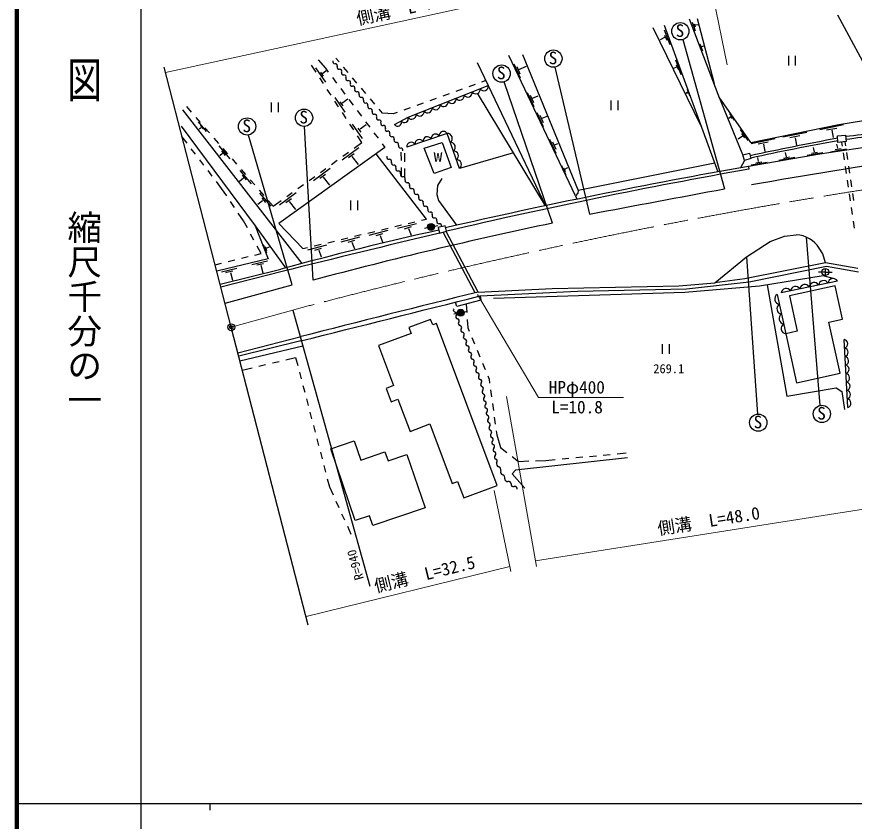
# Model space of a CAD drawing. Units: millimetres, scale not verified. Extents: x 40000 to 680000, y 20000 to 380000.
# Drawn here: x 40000 to 161358, y 202409 to 319044 of the extents above; entities that cross this region are included whole.
import ezdxf
from ezdxf.enums import TextEntityAlignment as Align

# ---------------------------------------------------------------- set-up
doc = ezdxf.new("R2010")
doc.units = ezdxf.units.MM
doc.header["$LTSCALE"] = 1000
doc.header["$PDMODE"] = 32
doc.header["$PDSIZE"] = 500
doc.linetypes.add('CHAIN', pattern=[18.5, 12, -1.5, 3.5, -1.5])
for name, color, linetype, lineweight in [('M-BGD', 7, 'Continuous', 25), ('M-BMK', 2, 'CHAIN', 13), ('M-BMK-SRVR', 3, 'Continuous', 25), ('M-STR-HTXT', 7, 'Continuous', 13), ('M-TTL', 2, 'Continuous', 140), ('M-TTL-BAND', 7, 'Continuous', 25)]:
    doc.layers.add(name, color=color, linetype=linetype, lineweight=lineweight)
doc.layers.add('M-OTRS', color=6, linetype='Continuous')
doc.styles.add('@ＭＳ ゴシック', font='')
doc.styles.add('ＭＳ ゴシック', font='')
doc.styles.get('@ＭＳ ゴシック').set_extended_font_data('@MS Gothic')
doc.styles.get('ＭＳ ゴシック').set_extended_font_data('MS Gothic')

msp = doc.modelspace()

# ---------------------------------------------------------------- linework, layer by layer
at = {"layer": 'M-BGD'}
for p, q in [((158908, 319329), (170094, 298608)), ((141648, 307759), (137488, 318679)), ((137862, 318267), (138306, 317019)), ((138166, 318009), (138314, 317588)), ((138576, 318802), (141041, 309353)), ((139183, 303177), (132205, 317424)), ((133825, 317826), (141606, 296552)), ((133838, 317151), (134634, 315018)), ((138337, 317854), (138736, 317941)), ((133880, 316048), (133230, 315694)), ((133859, 316381), (134177, 315658)), ((136543, 315752), (142552, 294097)), ((138988, 315099), (139345, 314125)), ((139258, 314732), (139556, 314825)), ((120952, 293073), (111290, 313422)), ((113291, 313580), (121360, 293863)), ((151815, 313358), (151815, 311958)), ((152865, 311958), (152865, 313358)), ((83368, 311019), (82716, 312021)), ((83676, 312782), (84729, 311576)), ((86713, 312483), (86228, 313054)), ((106710, 312424), (108317, 309064)), ((112989, 310139), (112058, 312157)), ((112770, 311392), (113855, 311895)), ((135437, 312781), (136232, 310649)), ((135574, 312081), (135891, 311358)), ((83300, 311647), (84720, 309549)), ((83999, 311008), (84421, 310423)), ((84287, 310822), (84846, 311239)), ((84729, 311576), (85142, 311027)), ((88007, 310958), (87360, 311721)), ((112448, 311829), (112916, 310763)), ((117964, 311744), (122989, 290437)), ((135595, 311748), (135158, 311536)), ((84459, 309342), (83913, 310180)), ((85743, 310227), (86343, 309427)), ((89301, 309433), (88654, 310196)), ((107970, 309789), (107368, 309573)), ((117655, 289124), (110615, 309608)), ((85550, 307666), (85004, 308504)), ((86943, 308627), (87544, 307828)), ((90595, 307908), (89948, 308671)), ((104544, 308559), (103603, 308221)), ((106427, 309235), (105486, 308897)), ((108317, 309064), (116630, 291648)), ((137136, 308549), (137493, 307623)), ((86112, 307326), (87532, 305227)), ((87092, 306536), (87958, 307137)), ((91889, 306384), (91242, 307146)), ((100780, 307207), (99839, 306869)), ((102662, 307883), (101721, 307545)), ((116630, 291648), (106749, 307941)), ((114960, 305986), (114030, 308004)), ((114420, 307676), (114888, 306610)), ((114742, 307239), (115548, 307582)), ((137188, 308057), (136935, 307935)), ((137170, 308220), (137306, 307897)), ((145213, 299016), (141648, 307759)), ((146363, 300808), (141806, 307373)), ((64581, 306023), (65288, 305212)), ((76864, 306610), (76864, 305210)), ((77914, 305210), (77914, 306610)), ((86640, 305989), (86095, 306828)), ((86811, 306709), (87232, 306124)), ((88144, 307028), (88744, 306228)), ((97015, 305854), (96074, 305516)), ((98898, 306531), (97956, 306192)), ((126104, 306901), (126104, 305501)), ((127154, 305501), (127154, 306901)), ((81371, 283289), (64068, 305551)), ((87731, 304313), (87186, 305151)), ((89345, 305429), (89945, 304629)), ((93021, 305050), (92537, 305621)), ((94531, 304962), (93021, 305050)), ((95133, 305178), (94531, 304962)), ((116340, 303081), (115409, 305099)), ((115799, 304771), (116267, 303705)), ((116122, 304334), (116843, 304612)), ((143275, 305015), (143940, 304061)), ((143399, 304654), (143646, 304314)), ((65945, 304458), (66602, 303704)), ((66287, 303800), (67426, 302427)), ((88822, 302637), (88277, 303475)), ((88621, 303471), (90040, 301372)), ((89767, 302815), (90633, 303416)), ((90546, 303829), (91146, 303029)), ((143399, 304439), (143167, 304290)), ((146363, 300808), (159130, 303398)), ((159130, 303398), (165888, 304504)), ((63805, 303199), (74548, 288724)), ((66729, 302947), (66422, 302724)), ((66604, 303254), (66995, 302776)), ((67259, 302950), (67915, 302196)), ((82939, 280850), (81714, 303151)), ((89416, 302909), (89838, 302324)), ((91746, 302230), (92347, 301430)), ((144842, 302702), (145919, 301121)), ((154492, 302274), (151031, 301572)), ((159816, 303354), (156354, 302652)), ((157361, 302629), (158820, 302902)), ((158125, 302582), (158320, 301513)), ((64690, 300708), (63942, 301686)), ((68572, 301442), (69229, 300688)), ((79899, 280156), (73569, 301899)), ((90020, 300796), (89367, 301799)), ((118170, 299227), (117239, 301245)), ((145154, 301735), (144515, 301319)), ((145035, 302125), (145446, 301511)), ((149896, 301342), (146435, 300639)), ((152038, 301549), (153496, 301822)), ((152802, 301502), (152997, 300433)), ((158912, 301779), (160104, 301888)), ((159000, 300824), (158912, 301779)), ((160104, 301888), (160192, 300934)), ((65903, 299118), (65296, 299913)), ((69291, 300336), (70883, 298441)), ((69886, 299934), (70543, 299180)), ((93360, 300080), (77995, 289058)), ((87176, 298287), (89579, 300081)), ((88875, 299975), (90020, 300796)), ((92947, 300630), (93360, 300080)), ((99059, 300001), (101621, 300791)), ((100480, 296315), (99059, 300001)), ((101621, 300791), (102973, 297210)), ((117629, 300917), (118097, 299851)), ((117951, 300480), (118425, 300667)), ((147441, 300616), (148900, 300889)), ((148206, 300569), (148401, 299500)), ((155588, 299461), (155460, 300064)), ((168725, 300963), (156385, 299141)), ((157907, 299479), (160216, 299901)), ((158570, 299784), (159443, 299940)), ((158983, 299979), (158855, 300581)), ((160192, 300934), (159000, 300824)), ((159534, 300873), (159620, 300285)), ((159994, 300916), (160079, 300333)), ((69822, 299205), (69416, 298862)), ((69666, 299587), (70204, 298924)), ((87249, 298810), (88062, 299393)), ((88081, 298615), (88908, 299200)), ((88573, 298786), (89493, 297608)), ((99365, 289719), (92069, 299154)), ((95668, 299406), (95681, 298199)), ((96165, 299254), (96180, 298024)), ((111994, 299293), (104137, 297049)), ((145213, 299016), (146170, 299284)), ((145438, 298211), (145213, 299016)), ((156385, 299141), (146014, 297338)), ((146170, 299284), (146395, 298478)), ((147505, 298056), (147377, 298658)), ((150447, 298255), (152756, 298677)), ((151110, 298559), (151984, 298716)), ((151523, 298755), (151395, 299357)), ((154512, 298962), (156821, 299383)), ((155175, 299266), (156049, 299422)), ((159763, 299295), (159907, 298306)), ((160223, 299344), (160366, 298354)), ((67117, 297529), (66510, 298323)), ((71200, 298426), (71857, 297672)), ((85623, 297645), (86436, 298228)), ((119554, 296174), (119003, 297417)), ((141139, 297829), (121360, 293863)), ((145438, 298211), (144863, 297135)), ((146395, 298478), (145438, 298211)), ((146014, 297338), (146083, 296937)), ((146428, 297556), (148738, 297978)), ((147091, 297861), (147965, 298017)), ((160510, 297364), (160654, 296375)), ((68331, 295939), (67724, 296734)), ((72346, 296755), (73945, 294829)), ((72514, 296918), (73171, 296164)), ((82994, 295290), (85397, 297085)), ((83899, 295618), (84726, 296203)), ((83997, 296480), (84810, 297063)), ((95691, 297199), (95704, 295992)), ((96193, 297024), (96209, 295794)), ((102973, 297210), (100480, 296315)), ((119242, 297141), (119466, 296621)), ((119434, 296970), (119871, 297188)), ((119601, 296096), (119554, 296174)), ((160051, 297316), (160194, 296326)), ((69685, 294166), (68938, 295144)), ((72876, 295648), (72291, 295164)), ((72658, 296100), (73235, 295421)), ((73828, 295410), (74484, 294656)), ((82372, 295316), (83185, 295898)), ((84390, 295789), (85311, 294611)), ((101619, 295603), (100952, 294585)), ((160338, 295337), (160482, 294347)), ((160797, 295385), (160941, 294395)), ((70427, 293066), (69685, 294166)), ((75141, 293902), (75798, 293148)), ((80746, 294151), (81559, 294733)), ((100952, 294585), (100864, 293286)), ((121360, 293863), (121295, 293455)), ((75195, 293454), (76818, 291566)), ((75499, 292720), (76069, 292104)), ((78095, 291780), (80498, 293574)), ((79000, 292108), (79827, 292693)), ((79120, 292986), (79933, 293568)), ((100864, 293286), (101128, 292408)), ((121295, 293455), (120952, 293073)), ((120952, 293073), (121166, 292596)), ((160625, 293357), (160769, 292368)), ((161085, 293406), (161228, 292416)), ((71545, 291408), (70986, 292237)), ((75632, 292377), (74922, 291846)), ((76455, 292394), (77162, 291583)), ((77162, 291583), (78307, 292403)), ((79492, 292279), (80412, 291101)), ((88357, 292392), (88357, 290992)), ((89407, 290992), (89407, 292392)), ((101128, 292408), (103700, 288804)), ((160913, 291378), (161057, 290389)), ((72845, 289479), (72104, 290579)), ((73415, 288421), (72845, 289479)), ((77995, 289058), (81451, 285423)), ((94784, 288621), (95757, 288854)), ((95176, 288369), (97922, 289087)), ((96729, 289087), (97702, 289320)), ((98674, 289553), (99365, 289719)), ((161200, 289399), (161344, 288409)), ((74548, 288724), (76443, 283932)), ((74548, 288724), (78939, 282640)), ((90895, 287688), (91867, 287921)), ((91053, 287381), (93799, 288098)), ((92075, 287326), (93058, 287630)), ((92839, 288154), (93812, 288387)), ((96198, 288315), (97181, 288619)), ((96768, 288338), (97134, 287355)), ((100036, 288575), (99061, 288353)), ((100036, 288575), (101010, 288798)), ((102070, 288748), (101046, 288468)), ((101046, 288468), (101264, 287669)), ((101264, 287669), (102288, 287949)), ((106423, 279023), (101810, 287818)), ((102288, 287949), (102070, 288748)), ((106839, 279126), (102221, 287931)), ((74364, 286660), (73889, 287541)), ((85060, 286289), (86032, 286522)), ((86986, 286405), (89732, 287123)), ((87005, 286755), (87977, 286988)), ((88008, 286351), (88991, 286655)), ((88950, 287221), (89922, 287455)), ((92644, 287349), (93011, 286366)), ((145739, 284239), (149188, 286455)), ((149188, 286455), (151242, 287219)), ((151242, 287219), (152956, 287438)), ((156424, 262691), (154438, 287080)), ((75408, 284722), (74838, 285780)), ((75716, 286023), (76195, 284837)), ((75994, 285722), (76202, 285177)), ((76161, 285477), (76621, 285684)), ((81451, 285423), (82143, 285589)), ((82174, 285251), (84920, 285969)), ((83115, 285822), (84088, 286056)), ((83196, 285197), (84179, 285501)), ((83765, 285220), (84132, 284237)), ((88578, 286374), (88944, 285391)), ((156795, 284677), (156280, 285496)), ((72563, 284022), (73534, 284261)), ((74505, 284500), (75408, 284722)), ((141172, 280474), (145739, 284239)), ((145739, 284239), (147358, 261447)), ((157187, 283369), (156795, 284677)), ((68747, 283083), (69650, 283305)), ((76443, 283932), (68992, 282135)), ((70621, 283544), (71592, 283783)), ((74060, 283125), (76314, 283655)), ((74801, 283062), (75737, 283273)), ((75370, 283044), (75682, 281936)), ((157187, 283369), (145526, 281070)), ((161899, 282542), (157187, 283369)), ((69474, 280269), (78271, 282460)), ((78446, 282109), (69581, 279853)), ((69652, 282061), (71907, 282592)), ((70292, 281983), (70393, 281999)), ((70393, 281999), (71329, 282210)), ((70963, 281981), (71275, 280873)), ((157160, 282037), (156160, 282037)), ((157160, 282537), (157160, 281537)), ((157160, 282037), (158160, 282037)), ((135924, 280019), (141172, 280474)), ((145526, 281070), (141172, 280474)), ((158916, 280721), (150754, 279001)), ((70181, 277529), (79899, 280156)), ((148749, 280165), (151588, 264016)), ((158605, 280041), (151969, 278570)), ((159678, 275200), (158605, 280041)), ((107269, 277932), (103753, 277043)), ((107143, 278564), (107269, 277932)), ((150192, 278772), (151424, 273085)), ((151969, 278570), (153102, 273457)), ((103753, 277043), (103556, 277665)), ((105101, 277384), (105202, 276156)), ((79988, 276524), (91186, 236515)), ((104326, 276137), (103351, 275915)), ((104326, 276137), (105301, 276360)), ((99976, 275175), (96827, 273998)), ((100273, 274381), (99976, 275175)), ((100832, 274590), (100273, 274381)), ((109613, 251103), (100832, 274590)), ((105284, 275160), (105385, 273932)), ((157667, 274754), (159678, 275200)), ((159303, 267374), (157667, 274754)), ((97147, 273140), (92436, 271379)), ((96827, 273998), (97147, 273140)), ((105385, 273932), (105580, 273457)), ((153102, 273457), (151424, 273085)), ((151424, 273085), (153000, 265976)), ((72042, 270326), (81000, 272640)), ((81185, 272060), (72173, 269819)), ((105960, 272532), (106340, 271607)), ((160417, 262407), (159873, 272237)), ((72345, 269154), (81436, 271351)), ((92436, 271379), (94606, 265575)), ((106720, 270682), (107100, 269757)), ((133518, 271585), (133518, 270185)), ((134568, 270185), (134568, 271585)), ((78985, 269304), (80415, 269640)), ((80415, 269640), (80717, 268482)), ((75092, 268388), (76065, 268617)), ((77039, 268846), (78012, 269075)), ((107480, 268832), (107860, 267907)), ((72688, 267823), (74118, 268159)), ((80969, 267515), (81221, 266547)), ((153000, 265976), (159303, 267374)), ((108240, 266982), (108435, 266507)), ((108435, 266507), (108515, 265937)), ((81473, 265579), (81725, 264612)), ((94606, 265575), (93523, 265170)), ((93523, 265170), (94252, 263219)), ((108652, 264946), (108790, 263956)), ((151588, 264016), (158750, 265244)), ((158750, 265244), (159557, 264700)), ((159557, 264700), (159961, 262102)), ((81977, 263644), (82229, 262676)), ((94252, 263219), (95245, 263590)), ((95245, 263590), (96988, 258927)), ((108928, 262965), (109066, 261975)), ((82481, 261709), (82734, 260741)), ((109204, 260984), (109341, 259994)), ((82986, 259773), (83238, 258805)), ((96988, 258927), (99866, 260003)), ((99866, 260003), (103097, 251362)), ((109479, 259003), (109559, 258433)), ((83490, 257838), (83742, 256870)), ((85491, 256401), (88911, 257569)), ((88911, 257569), (89867, 254769)), ((109559, 258433), (110085, 256590)), ((89046, 245988), (85491, 256401)), ((110085, 256590), (110996, 255893)), ((83994, 255902), (84246, 254935)), ((89867, 254769), (93352, 255959)), ((93352, 255959), (93798, 254651)), ((93798, 254651), (96525, 255582)), ((96525, 255582), (99161, 247861)), ((111790, 255285), (112701, 254589)), ((128481, 255080), (112266, 253319)), ((116685, 254729), (118023, 254852)), ((119019, 254944), (120015, 255035)), ((121010, 255127), (122006, 255219)), ((123002, 255310), (123998, 255402)), ((124994, 255493), (125989, 255585)), ((126985, 255677), (128323, 255800)), ((84498, 253967), (84750, 252999)), ((112701, 254589), (114193, 254641)), ((115193, 254676), (116685, 254729)), ((112266, 253319), (111767, 252765)), ((111767, 252765), (113624, 250721)), ((85002, 252031), (85304, 250874)), ((103097, 251362), (103883, 251655)), ((103883, 251655), (104767, 249291)), ((85304, 250874), (85828, 249726)), ((104767, 249291), (109613, 251103)), ((86243, 248816), (86658, 247907)), ((99161, 247861), (91622, 245287)), ((87074, 246997), (87489, 246087)), ((91139, 246703), (89046, 245988)), ((91622, 245287), (91139, 246703)), ((87904, 245178), (88428, 244030))]:
    msp.add_line(p, q, dxfattribs=at)
for points in [[(94748, 303429), (96696, 304465), (108317, 309064)], [(104137, 297049), (102381, 302121), (96536, 300155)], [(107143, 278564), (121236, 279264), (137047, 279597), (146131, 280598), (157356, 282906), (161958, 282042)], [(158490, 281055), (156875, 281488), (147646, 279985), (136823, 279054), (109071, 278215)], [(106839, 279126), (117593, 279650), (135924, 280019)]]:
    msp.add_lwpolyline(points, dxfattribs=at)
for centre, radius in [((136157, 316941), 1250), ((117761, 312977), 1250), ((110257, 310805), 1250), ((81631, 304398), 1250), ((73376, 303135), 1250), ((100036, 288575), 500), ((100036, 288575), 400), ((100036, 288575), 300), ((100036, 288575), 200), ((100036, 288575), 100), ((100036, 288575), 20), ((157160, 282037), 500), ((104326, 276137), 500), ((104326, 276137), 400), ((104326, 276137), 300), ((104326, 276137), 200), ((104326, 276137), 100), ((104326, 276137), 20), ((156666, 261464), 1250), ((147450, 260200), 1250)]:
    msp.add_circle(centre, radius, dxfattribs=at)
for centre, radius, start, end in [((86082, 312533), 297, 157.54848, 278.18814), ((86166, 311945), 297, 337.54848, 98.18814), ((86716, 311718), 297, 157.54848, 278.18814), ((86800, 311130), 297, 337.54848, 98.18814), ((87349, 310903), 297, 157.54848, 278.18814), ((87434, 310315), 297, 337.54848, 98.18814), ((87983, 310088), 297, 157.54848, 278.18814), ((88068, 309500), 297, 337.54848, 98.18814), ((88617, 309273), 297, 157.54848, 278.18814), ((88702, 308685), 297, 337.54848, 98.18814), ((89251, 308458), 297, 157.54848, 278.18814), ((106522, 308505), 640, 214.26027, 8.92412), ((107684, 308964), 640, 214.26027, 8.92412), ((89336, 307870), 297, 337.54848, 98.18814), ((89885, 307643), 297, 157.54848, 278.18814), ((89969, 307054), 297, 337.54848, 98.18814), ((103036, 307125), 640, 214.26027, 8.92412), ((104198, 307585), 640, 214.26027, 8.92412), ((105360, 308045), 640, 214.26027, 8.92412), ((90519, 306827), 297, 157.54848, 278.18814), ((90603, 306239), 297, 337.54848, 98.18814), ((91152, 306012), 297, 157.54848, 278.18814), ((99550, 305745), 640, 214.26027, 8.92412), ((100712, 306205), 640, 214.26027, 8.92412), ((101874, 306665), 640, 214.26027, 8.92412), ((91237, 305424), 297, 337.54848, 98.18814), ((91786, 305197), 297, 157.54848, 278.18814), ((91871, 304609), 297, 337.54848, 98.18814), ((97226, 304825), 640, 214.26027, 8.92412), ((98388, 305285), 640, 214.26027, 8.92412), ((92420, 304382), 297, 157.54848, 278.18814), ((92505, 303794), 297, 337.54848, 98.18814), ((93054, 303567), 297, 157.54848, 278.18814), ((95210, 303736), 554, 213.61429, 22.36981), ((96184, 304254), 554, 213.61429, 22.36981), ((93139, 302979), 297, 337.54848, 98.18814), ((93688, 302752), 297, 157.54848, 278.18814), ((93772, 302164), 297, 337.54848, 98.18814), ((101839, 301801), 630, 30.52168, 186.65765), ((-207054, 3889572), 3606583, 275.8432, 275.98775), ((94322, 301937), 297, 157.54848, 278.18814), ((94406, 301349), 297, 337.54848, 98.18814), ((94955, 301122), 297, 157.54848, 278.18814), ((98331, 300622), 630, 30.52168, 186.65765), ((99500, 301015), 630, 30.52168, 186.65765), ((100669, 301408), 630, 30.52168, 186.65765), ((102412, 301422), 700, 305.70299, 92.47038), ((268759, -281039), 592734, 100.67676, 101.92543), ((214063, -8926), 314837, 100.07628, 102.41494), ((177383, 178260), 124180, 93.76927, 97.9706), ((95040, 300533), 297, 337.54848, 98.18814), ((95589, 300306), 297, 157.54848, 278.18814), ((95674, 299718), 297, 337.54848, 98.18814), ((97162, 300229), 630, 30.52168, 186.65765), ((102851, 300154), 700, 305.70299, 92.47038), ((93928, 298704), 316, 159.46253, 276.02221), ((103289, 298885), 700, 305.70299, 92.47038), ((787630, -3487936), 3836569, 99.26265, 99.62061), ((93994, 298075), 316, 339.46253, 96.02221), ((94586, 297853), 316, 159.46253, 276.02221), ((94653, 297224), 316, 339.46253, 96.02221), ((293790, -544577), 854786, 99.95538, 102.95557), ((103728, 297617), 700, 305.70299, 92.47038), ((95245, 297002), 316, 159.46253, 276.02221), ((95312, 296373), 316, 339.46253, 96.02221), ((95904, 296151), 316, 159.46253, 276.02221), ((285768, -494889), 804052, 100.0045, 103.19075), ((95970, 295522), 316, 339.46253, 96.02221), ((96563, 295300), 316, 159.46253, 276.02221), ((96629, 294671), 316, 339.46253, 96.02221), ((97222, 294449), 316, 159.46253, 276.02221), ((97288, 293820), 316, 339.46253, 96.02221), ((97880, 293598), 316, 159.46253, 276.02221), ((-1365846, 8302862), 8149576, 280.52641, 280.66634), ((97947, 292969), 316, 339.46253, 96.02221), ((98539, 292747), 316, 159.46253, 276.02221), ((98605, 292117), 316, 339.46253, 96.02221), ((99198, 291896), 316, 159.46253, 276.02221), ((99264, 291266), 316, 339.46253, 96.02221), ((99857, 291045), 316, 159.46253, 276.02221), ((99923, 290415), 316, 339.46253, 96.02221), ((100515, 290193), 316, 159.46253, 276.02221), ((255065, -364371), 667786, 101.87451, 104.93692), ((100582, 289564), 316, 339.46253, 96.02221), ((101174, 289342), 316, 159.46253, 276.02221), ((101241, 288713), 316, 339.46253, 96.02221), ((213453, -216589), 517033, 102.54536, 105.15651), ((718850, -2296067), 2656522, 103.44308, 103.94962), ((152721, 283221), 4224, 32.5827, 86.80412), ((155563, 279776), 733, 30.44703, 173.35513), ((156923, 280063), 733, 30.44703, 173.35513), ((158284, 280349), 733, 30.44703, 173.35513), ((1177508, -4040792), 4450620, 103.91997, 104.26293), ((151482, 278916), 733, 30.44703, 173.35513), ((152842, 279203), 733, 30.44703, 173.35513), ((154203, 279489), 733, 30.44703, 173.35513), ((-12557141, 50771415), 52056816, 284.05064, 284.0801), ((150619, 278121), 779, 123.22079, 261.22766), ((103553, 276524), 302, 140.5886, 260.19869), ((150927, 276699), 779, 123.22079, 261.22766), ((103450, 275929), 302, 320.5886, 80.19869), ((103916, 275546), 302, 140.5886, 260.19869), ((151235, 275277), 779, 123.22079, 261.22766), ((103814, 274951), 302, 320.5886, 80.19869), ((104280, 274568), 302, 140.5886, 260.19869), ((104177, 273973), 302, 320.5886, 80.19869), ((151543, 273855), 779, 123.22079, 261.22766), ((104643, 273590), 302, 140.5886, 260.19869), ((104541, 272995), 302, 320.5886, 80.19869), ((105007, 272612), 302, 140.5886, 260.19869), ((104904, 272017), 302, 320.5886, 80.19869), ((159779, 271615), 629, 284.97357, 81.36342), ((105371, 271634), 302, 140.5886, 260.19869), ((105268, 271039), 302, 320.5886, 80.19869), ((105734, 270656), 302, 140.5886, 260.19869), ((159847, 270386), 629, 284.97357, 81.36342), ((105631, 270061), 302, 320.5886, 80.19869), ((106098, 269678), 302, 140.5886, 260.19869), ((159915, 269158), 629, 284.97357, 81.36342), ((105995, 269083), 302, 320.5886, 80.19869), ((106461, 268700), 302, 140.5886, 260.19869), ((106359, 268105), 302, 320.5886, 80.19869), ((159983, 267929), 629, 284.97357, 81.36342), ((106825, 267722), 302, 140.5886, 260.19869), ((106722, 267127), 302, 320.5886, 80.19869), ((160051, 266700), 629, 284.97357, 81.36342), ((107188, 266744), 302, 140.5886, 260.19869), ((107086, 266150), 302, 320.5886, 80.19869), ((107530, 265726), 314, 132.30497, 249.33551), ((160119, 265471), 629, 284.97357, 81.36342), ((107731, 264674), 314, 132.30497, 249.33551), ((107309, 265138), 314, 312.30497, 69.33551), ((160187, 264243), 629, 284.97357, 81.36342), ((107932, 263622), 314, 132.30497, 249.33551), ((107510, 264086), 314, 312.30497, 69.33551), ((160255, 263014), 629, 284.97357, 81.36342), ((108133, 262570), 314, 132.30497, 249.33551), ((107711, 263034), 314, 312.30497, 69.33551), ((107912, 261982), 314, 312.30497, 69.33551), ((108334, 261518), 314, 132.30497, 249.33551), ((108113, 260930), 314, 312.30497, 69.33551), ((108535, 260466), 314, 132.30497, 249.33551), ((108314, 259878), 314, 312.30497, 69.33551), ((108737, 259414), 314, 132.30497, 249.33551), ((108938, 258362), 314, 132.30497, 249.33551), ((108515, 258826), 314, 312.30497, 69.33551), ((109139, 257310), 314, 132.30497, 249.33551), ((108716, 257774), 314, 312.30497, 69.33551), ((109340, 256258), 314, 132.30497, 249.33551), ((108917, 256722), 314, 312.30497, 69.33551), ((109541, 255206), 314, 132.30497, 249.33551), ((109118, 255670), 314, 312.30497, 69.33551), ((109319, 254618), 314, 312.30497, 69.33551), ((109929, 254222), 431, 157.63783, 256.26653), ((109724, 253385), 431, 337.63783, 76.26653), ((110521, 253057), 431, 157.63783, 256.26653), ((110317, 252220), 431, 337.63783, 76.26653), ((111079, 252033), 364, 176.46707, 284.4136), ((111260, 251328), 364, 356.46707, 104.4136), ((111987, 251283), 364, 176.46707, 284.4136), ((112169, 250577), 364, 356.46707, 104.4136)]:
    msp.add_arc(centre, radius, start, end, dxfattribs=at)
for p in [(100036, 288575), (104326, 276137)]:
    msp.add_point(p, dxfattribs=at)
at = {"layer": 'M-BMK'}
msp.add_line((79988, 276524), (71085, 274032), dxfattribs=at)
msp.add_arc((288298, -506707), 810459, 98.48008, 104.89371, dxfattribs=at)
at = {"layer": 'M-BMK-SRVR'}
for p, q in [((71085, 274032), (61347, 311736)), ((82245, 230821), (71085, 274032))]:
    msp.add_line(p, q, dxfattribs=at)
msp.add_circle((71085, 274032), 500, dxfattribs=at)
msp.add_point((71085, 274032), dxfattribs=at)
at = {"layer": 'M-OTRS'}
msp.add_point((71085, 274032), dxfattribs=at)
at = {"layer": 'M-STR-HTXT'}
for p, q in [((61546, 310964), (139714, 327966)), ((139579, 328630), (142949, 312095)), ((115622, 263833), (106749, 278785)), ((110983, 263992), (115297, 239349)), ((115622, 263833), (127944, 263833)), ((109182, 250338), (111589, 238623)), ((115153, 240171), (163883, 247826)), ((81919, 232082), (111442, 239337))]:
    msp.add_line(p, q, dxfattribs=at)
at = {"layer": 'M-TTL'}
msp.add_line((40000, 380000), (40000, 20000), dxfattribs=at)
at = {"layer": 'M-TTL-BAND'}
for p, q in [((58000, 370000), (58000, 20000)), ((40000, 205000), (579000, 205000)), ((68000, 205000), (68000, 204000))]:
    msp.add_line(p, q, dxfattribs=at)

# ---------------------------------------------------------------- texts
at = {"layer": 'M-BGD', "style": 'ＭＳ ゴシック'}
for s, height, p in [('S', 1833, (135478, 315568)), ('S', 1833, (117082, 311604)), ('S', 1833, (109578, 309432)), ('S', 1833, (80952, 303025)), ('S', 1833, (72698, 301761)), ('w', 1833, (100418, 297464)), ('269.1', 1320, (132235, 266969)), ('S', 1833, (155987, 260091)), ('S', 1833, (146772, 258827))]:
    msp.add_text(s, height=height, dxfattribs=at).set_placement(p, align=Align.BOTTOM_LEFT)
msp.add_text('R=940', height=1320, rotation=105.636, dxfattribs=at).set_placement((90672, 237701), align=Align.BOTTOM_LEFT)
at = {"layer": 'M-STR-HTXT', "style": 'ＭＳ ゴシック'}
for s, rotation, p in [('側溝\u3000L=76.5', 12.271, (89565, 317300)), ('側溝\u3000L=48.0', 8.929, (133093, 243369)), ('側溝\u3000L=32.5', 13.808, (92177, 235025))]:
    msp.add_text(s, height=1833, rotation=rotation, dxfattribs=at).set_placement(p, align=Align.BOTTOM_LEFT)
for s, p in [('HPφ400', (117093, 263866)), ('L=10.8', (117445, 260993))]:
    msp.add_text(s, height=1833, dxfattribs=at).set_placement(p, align=Align.BOTTOM_LEFT)
at = {"layer": 'M-TTL-BAND', "style": '@ＭＳ ゴシック', "width": 1.4}
msp.add_text('平  面  図', height=3666, rotation=270, dxfattribs=at).set_placement((49777, 306475), align=Align.MIDDLE_RIGHT)
at = {"layer": 'M-TTL-BAND', "style": '@ＭＳ ゴシック'}
msp.add_text('縮尺千分の一', height=3666, rotation=270, dxfattribs=at).set_placement((49777, 261030), align=Align.MIDDLE_RIGHT)

doc.saveas('drawing.dxf')
